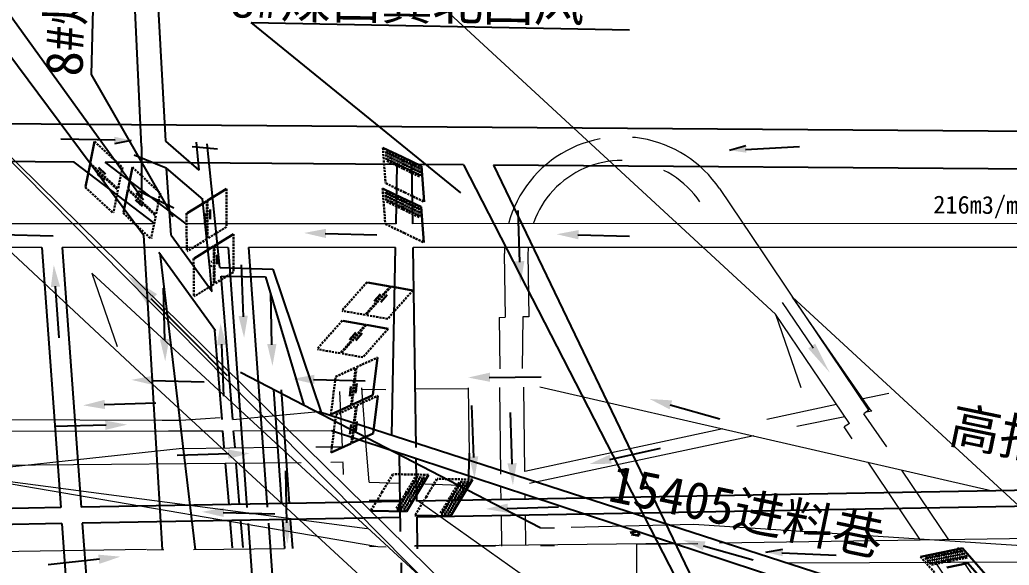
# Model space of a CAD drawing. Header units: millimetres. Extents: x 19725493 to 39459123, y 4133135 to 8271895.
# Drawn here: x 19728319 to 19728553.2, y 4135484.4 to 4135613.5 of the extents above; entities that cross this region are included whole.
import ezdxf

# ---------------------------------------------------------------- set-up
doc = ezdxf.new("R2010")
doc.units = ezdxf.units.MM
doc.linetypes.add('HIDDENX2', pattern=[0.75, 0.5, -0.25])
for name, color, linetype in [('2m等高线', 37, 'Continuous'), ('主要大巷', 7, 'Continuous'), ('图名注记', 7, 'Continuous'), ('图符号', 90, 'Continuous'), ('岩巷', 30, 'Continuous'), ('次要巷道注记', 7, 'Continuous'), ('煤巷', 7, 'Continuous')]:
    doc.layers.add(name, color=color, linetype=linetype)
doc.styles.add('宋体', font='')
doc.styles.get('宋体').set_extended_font_data('SimSun')
doc.linetypes.add('井田边界线', pattern='A,40,-2,[133,煤矿线型.shx,S=1,R=0,X=0,Y=0],-4', length=46)

msp = doc.modelspace()

# ---------------------------------------------------------------- hatches: boundary and pattern name
at = {"ltscale": 6}
for points in [[(19728341.43, 4135585.84), (19728341.41, 4135584.16), (19728345.38, 4135584.97)], [(19728491.01, 4135582.06), (19728490.89, 4135583.73), (19728487, 4135582.64)], [(19728349.16, 4135546.2), (19728351.51, 4135548.59), (19728344.7, 4135552.97)], [(19728499.56, 4135486.56), (19728499.61, 4135488.23), (19728495.63, 4135487.52)]]:
    msp.add_hatch(color=5, dxfattribs=at).paths.add_polyline_path(points)
at = {"lineweight": 20}
msp.add_hatch(color=1, dxfattribs=at).paths.add_polyline_path([(19728507.29, 4135536.87), (19728510.73, 4135530.03), (19728505.64, 4135535.75)])
at = {"layer": '2m等高线', "linetype": '井田边界线'}
for color, points in [(1, [(19728391.5, 4135561.86), (19728391.54, 4135564.06), (19728386.33, 4135563.07)]), (1, [(19728451.26, 4135561.56), (19728451.31, 4135563.75), (19728446.09, 4135562.77)]), (1, [(19728438.46, 4135556.42), (19728436.27, 4135556.33), (19728437.58, 4135551.18)]), (1, [(19728326.37, 4135550.23), (19728328.56, 4135550.39), (19728327.07, 4135555.49)]), (1, [(19728373, 4135543.49), (19728370.8, 4135543.4), (19728372.12, 4135538.26)]), (1, [(19728365.69, 4135536.46), (19728367.88, 4135536.56), (19728366.53, 4135541.7)]), (5, [(19728354.4, 4135537.96), (19728352.2, 4135537.9), (19728353.45, 4135532.73)]), (5, [(19728379.79, 4135536.83), (19728377.59, 4135536.77), (19728378.84, 4135531.61)]), (5, [(19728350.6, 4135527.09), (19728350.64, 4135529.29), (19728345.43, 4135528.3)]), (5, [(19728388.74, 4135527.32), (19728388.78, 4135529.51), (19728383.56, 4135528.52)]), (5, [(19728430.36, 4135527.83), (19728430.33, 4135530.02), (19728425.15, 4135528.85)]), (5, [(19728472.85, 4135521.32), (19728473.44, 4135523.44), (19728468.14, 4135523.77)]), (5, [(19728339.22, 4135521.39), (19728339.13, 4135523.58), (19728333.99, 4135522.27)]), (1, [(19728339.23, 4135518.65), (19728339.29, 4135516.46), (19728344.46, 4135517.71)]), (5, [(19728368.28, 4135511.82), (19728368.36, 4135509.63), (19728373.51, 4135510.91)]), (1, [(19728427.55, 4135510.22), (19728425.36, 4135510.13), (19728426.67, 4135504.98)]), (1, [(19728459.16, 4135508.46), (19728458.66, 4135510.6), (19728453.85, 4135508.36)]), (1, [(19728436.65, 4135508.6), (19728434.45, 4135508.51), (19728435.76, 4135503.37)]), (1, [(19728367.31, 4135495.85), (19728367.36, 4135498.04), (19728362.14, 4135497.06)]), (1, [(19728434.54, 4135496.83), (19728434.47, 4135499.02), (19728429.31, 4135497.75)]), (5, [(19728383.31, 4135494.73), (19728381.11, 4135494.67), (19728382.36, 4135489.51)]), (1, [(19728480.73, 4135487.94), (19728481.32, 4135490.05), (19728476.02, 4135490.38)]), (5, [(19728337.59, 4135486.94), (19728337.85, 4135484.76), (19728342.88, 4135486.46)])]:
    msp.add_hatch(color=color, dxfattribs=at).paths.add_polyline_path(points)

# ---------------------------------------------------------------- linework, layer by layer
at = {"lineweight": 20}
for p, q in [((19728346.36, 4135531.08, 300.43), (19727180.3, 4136617.17, -825.74)), ((19728497.91, 4135543.87, 476.13), (19728002.66, 4136000.79)), ((19728530.53, 4135363.9, 476.13), (19728284.58, 4135612.76, 232)), ((19728534.24, 4135367.43, 476.21), (19728284.58, 4135612.76, 231.99)), ((19728831.29, 4135096.66, -476.13), (19728336.05, 4135553.58, -952.25)), ((19728336.05, 4135553.58, -952.25), (19728342.06, 4135536.21, -952.25)), ((19728501.94, 4135547.9, -30.4), (19728501.94, 4135547.9, 476.13)), ((19728520.32, 4135521.31, -7.97), (19728501.94, 4135547.9, -30.4)), ((19728997.19, 4135090.98, 952.25), (19728501.94, 4135547.9, 476.13)), ((19728432.47, 4135543.1), (19728432.62, 4135530.89)), ((19728438.07, 4135543.18), (19728437.95, 4135531.03)), ((19728497.91, 4135543.87), (19728497.91, 4135543.87, 476.13)), ((19728497.91, 4135543.87, 476.13), (19728503.92, 4135526.5, 476.13)), ((19728565.91, 4135328.52, 497.18), (19728346.36, 4135531.08, 300.43)), ((19728401, 4135512.71), (19728399.98, 4135526.39)), ((19728400, 4135526.13), (19728405.64, 4135526.06)), ((19728425.24, 4135526.13), (19728412.62, 4135526.17)), ((19728425.48, 4135510.95), (19728425.2, 4135526.41)), ((19728395.4, 4135512.42), (19728394.78, 4135525.54)), ((19728520.73, 4135520.92), (19728520.32, 4135521.31, -7.97)), ((19728198.3, 4135515.97), (19728354.2, 4135516.24)), ((19728354.2, 4135516.24), (19728357.16, 4135516.24)), ((19728357.16, 4135516.24), (19728367.12, 4135516.26)), ((19728369.64, 4135516.26), (19728392.79, 4135516.3)), ((19728395.38, 4135512.41), (19728389.12, 4135512.39)), ((19728401.7, 4135504.1), (19728401, 4135512.71)), ((19728395.6, 4135508.79), (19728392.68, 4135508.77)), ((19728395.66, 4135505.88), (19728395.6, 4135508.68)), ((19728401.7, 4135504.1), (19728408.97, 4135503.86)), ((19728412.94, 4135503.74), (19728425.2, 4135503.34)), ((19728401.75, 4135499.8), (19728409.03, 4135499.85)), ((19728412.99, 4135499.87), (19728465.07, 4135463.03, 36.96)), ((19728405.71, 4135488.74), (19728401.81, 4135488.85)), ((19728425.54, 4135489.05), (19728412.47, 4135488.92)), ((19728474.13, 4135489.55), (19728425.54, 4135489.05))]:
    msp.add_line(p, q, dxfattribs=at)
for p, q in [((19728336.01, 4135600.58), (19728338.57, 4135699.64)), ((19728347.81, 4135583.55), (19728343.47, 4135679.43)), ((19728353.58, 4135584.82), (19728348.44, 4135680.26)), ((19728348.01, 4135571.22), (19728316.39, 4135615.06)), ((19728348.28, 4135562.53), (19728309.82, 4135614.18)), ((19728423.42, 4135572.53), (19728373.76, 4135612.86)), ((19728373.76, 4135612.86), (19728463.31, 4135611.17)), ((19728355.35, 4135566.86), (19728336.01, 4135600.58)), ((19728634.38, 4135586.5), (19728188.45, 4135589.87)), ((19728361.52, 4135577.91), (19728353.58, 4135584.82)), ((19728361.52, 4135577.91), (19728360.82, 4135584.59)), ((19728347.81, 4135583.55), (19728347.86, 4135571.7)), ((19728359.82, 4135583.5), (19728365.85, 4135582.94)), ((19728366.41, 4135554.9), (19728363.38, 4135584.2)), ((19728331.86, 4135579.86), (19728188.88, 4135580.93)), ((19728351.08, 4135565.25), (19728331.86, 4135579.86)), ((19728358.44, 4135565.25), (19728339.23, 4135579.86)), ((19728353.7, 4135578.38), (19728346.13, 4135581.49)), ((19728378.69, 4135579.51), (19728339.3, 4135579.8)), ((19728353.69, 4135578.44), (19728354.74, 4135562.53)), ((19728362.42, 4135571.01), (19728353.79, 4135578.38)), ((19728408.37, 4135579.29), (19728378.69, 4135579.51)), ((19728408.09, 4135565.26), (19728408.37, 4135579.29, 0.49)), ((19728412.06, 4135565.26), (19728411.86, 4135579.26)), ((19728424.02, 4135579.17), (19728411.86, 4135579.26)), ((19728424.02, 4135579.17), (19728531.86, 4135369.62, 149.93)), ((19728633.91, 4135577.6), (19728431.18, 4135579.12)), ((19728431.18, 4135579.12), (19728531.86, 4135369.62, 145.74)), ((19728355.52, 4135568.9), (19728347.14, 4135572.97)), ((19728364.03, 4135554.98), (19728362.3, 4135571.12)), ((19728348.28, 4135562.53), (19728352.74, 4135488.06)), ((19728364.53, 4135549.17), (19728354.85, 4135562.5)), ((19728324.27, 4135559.61), (19728328.73, 4135498.07)), ((19728329.09, 4135559.61), (19728333.55, 4135498.16)), ((19728368.31, 4135559.61), (19728372.77, 4135498.07)), ((19728373.14, 4135559.61), (19728377.59, 4135498.16)), ((19728407.11, 4135515.25, -1.74), (19728407.98, 4135559.62, -0.2)), ((19728412.82, 4135512.26), (19728412.14, 4135559.62)), ((19728365.34, 4135539.91), (19728351.92, 4135558.46)), ((19728352.2, 4135558.3), (19728360.51, 4135488.11)), ((19728364.48, 4135549.27), (19728364.03, 4135554.98)), ((19728366.41, 4135554.9), (19728378.89, 4135554.51)), ((19728378.89, 4135554.51), (19728390.52, 4135520.08, 10.03)), ((19728366.66, 4135552.81), (19728377.16, 4135552.71)), ((19728369.43, 4135518.9), (19728366.66, 4135552.81)), ((19728377.16, 4135552.71), (19728386.27, 4135522.28, 7.81)), ((19728366.9, 4135518.91), (19728365.22, 4135540.05)), ((19728442.19, 4135493.27, 36.96), (19728371.28, 4135530.06)), ((19728379.05, 4135526.03), (19728380.95, 4135499)), ((19728380.9, 4135525.92), (19728382.8, 4135499.04)), ((19728389.84, 4135520.83, -1.96), (19728545.67, 4135470.47)), ((19728367.44, 4135512.26), (19728367.12, 4135516.26)), ((19728369.97, 4135512.27), (19728369.64, 4135516.26)), ((19728392.79, 4135516.3), (19728549.52, 4135464.76)), ((19728409.14, 4135492.38), (19728408.87, 4135511.01)), ((19728413, 4135499.58), (19728412.85, 4135509.7)), ((19728425.22, 4135503.28), (19728425.48, 4135510.95)), ((19728368.55, 4135498.78), (19728367.75, 4135508.59)), ((19728371.07, 4135498.83), (19728370.27, 4135508.61)), ((19728581.41, 4135502.59), (19728413, 4135499.58)), ((19728328.73, 4135498.07), (19727786.32, 4135488.36)), ((19728409.04, 4135499.51), (19728333.55, 4135498.16)), ((19728411.98, 4135499.56), (19728411.35, 4135499.55)), ((19728581.67, 4135498.8), (19728413.05, 4135495.78)), ((19728409.09, 4135495.71), (19728333.82, 4135494.36)), ((19728413.16, 4135488.33), (19728413.05, 4135495.78)), ((19728329, 4135494.27), (19728193.09, 4135491.84)), ((19728329, 4135494.27), (19728347.29, 4135241.61)), ((19728333.82, 4135494.36), (19728337.6, 4135442.16)), ((19728369.39, 4135488.57), (19728368.86, 4135494.99)), ((19728371.91, 4135488.6), (19728371.38, 4135495.03)), ((19728373.05, 4135494.27), (19728391.91, 4135238.44)), ((19728377.87, 4135494.36), (19728381.65, 4135442.16)), ((19728381.22, 4135495.21), (19728381.7, 4135488.37)), ((19728383.06, 4135495.24), (19728383.55, 4135488.39)), ((19728442.19, 4135493.27, 36.96), (19728442.19, 4135493.27, 36.96)), ((19728431.66, 4135489.05, 36.96), (19728412.57, 4135488.92, 36.96)), ((19728409.36, 4135476.96), (19728409.35, 4135485.02))]:
    msp.add_line(p, q)
at = {"color": 3, "lineweight": 30}
for p, q in [((19728335.7, 4135579.57), (19728336.72, 4135584.7)), ((19728334.59, 4135574), (19728335.65, 4135579.35)), ((19728337.65, 4135578.55), (19728339.31, 4135577.01)), ((19728338.11, 4135578.12), (19728338.03, 4135577.94)), ((19728344.65, 4135573.49), (19728345.68, 4135578.62)), ((19728337.43, 4135577.02), (19728339.09, 4135575.47)), ((19728337.94, 4135576.54), (19728337.86, 4135576.36)), ((19728338.72, 4135575.82), (19728338.64, 4135575.64)), ((19728338.89, 4135577.4), (19728338.81, 4135577.22)), ((19728343.54, 4135567.92), (19728344.61, 4135573.27)), ((19728363.47, 4135570.74), (19728367.92, 4135573.49)), ((19728346.38, 4135570.94), (19728348.05, 4135569.39)), ((19728346.6, 4135572.47), (19728348.27, 4135570.92)), ((19728347.07, 4135572.04), (19728346.99, 4135571.86)), ((19728347.85, 4135571.32), (19728347.76, 4135571.14)), ((19728358.64, 4135567.76), (19728363.28, 4135570.63)), ((19728346.9, 4135570.46), (19728346.82, 4135570.28)), ((19728347.67, 4135569.74), (19728347.59, 4135569.56)), ((19728364.05, 4135568.62), (19728364.06, 4135566.35)), ((19728362.78, 4135567.03), (19728362.6, 4135566.97)), ((19728362.78, 4135567.74), (19728362.79, 4135565.46)), ((19728364.05, 4135567.99), (19728363.87, 4135567.93)), ((19728365.13, 4135560.05), (19728369.58, 4135562.8)), ((19728360.3, 4135557.06), (19728364.94, 4135559.93)), ((19728365.72, 4135557.29), (19728365.53, 4135557.23)), ((19728365.71, 4135557.93), (19728365.72, 4135555.65)), ((19728364.45, 4135556.34), (19728364.26, 4135556.27)), ((19728364.45, 4135555.28), (19728364.26, 4135555.22)), ((19728401.33, 4135551.37), (19728406.71, 4135550.43)), ((19728406.93, 4135550.39), (19728412.08, 4135549.49)), ((19728404.42, 4135548.6), (19728402.91, 4135546.9)), ((19728403.25, 4135547.28), (19728403.07, 4135547.36)), ((19728403.95, 4135548.07), (19728403.77, 4135548.15)), ((19728405.95, 4135548.42), (19728404.45, 4135546.72)), ((19728404.83, 4135547.15), (19728404.65, 4135547.22)), ((19728405.53, 4135547.94), (19728405.35, 4135548.02)), ((19728395.47, 4135542.27), (19728400.84, 4135541.33)), ((19728401.06, 4135541.29), (19728406.22, 4135540.39)), ((19728398.55, 4135539.5), (19728397.04, 4135537.8)), ((19728397.38, 4135538.18), (19728397.2, 4135538.26)), ((19728398.08, 4135538.98), (19728397.9, 4135539.05)), ((19728400.09, 4135539.32), (19728398.58, 4135537.62)), ((19728398.96, 4135538.05), (19728398.78, 4135538.13)), ((19728399.67, 4135538.85), (19728399.49, 4135538.92)), ((19728402.6, 4135524.65), (19728403.71, 4135533.58)), ((19728397.11, 4135524.47), (19728397.4, 4135526.72)), ((19728397.32, 4135526.15), (19728397.52, 4135526.19)), ((19728398.49, 4135525.19), (19728398.77, 4135527.44)), ((19728398.7, 4135526.93), (19728398.9, 4135526.97)), ((19728397.19, 4135525.1), (19728397.38, 4135525.13)), ((19728402.6, 4135524.65), (19728397.63, 4135522.38)), ((19728398.57, 4135525.88), (19728398.77, 4135525.92)), ((19728402.66, 4135515.62), (19728403.78, 4135524.55)), ((19728397.43, 4135522.29), (19728392.67, 4135520.12)), ((19728397.18, 4135515.44), (19728397.46, 4135517.7)), ((19728397.39, 4135517.12), (19728397.58, 4135517.16)), ((19728398.55, 4135516.16), (19728398.83, 4135518.42)), ((19728398.64, 4135516.86), (19728398.83, 4135516.9)), ((19728398.77, 4135517.91), (19728398.96, 4135517.95)), ((19728397.26, 4135516.07), (19728397.45, 4135516.11)), ((19728402.66, 4135515.62), (19728397.7, 4135513.36)), ((19728397.49, 4135513.26), (19728392.73, 4135511.09)), ((19728541.27, 4135488.46), (19728541.07, 4135488.43)), ((19728542.55, 4135484.91), (19728542.35, 4135484.87))]:
    msp.add_line(p, q, dxfattribs=at)
at = {"color": 3, "linetype": 'HIDDENX2', "lineweight": 30}
for p, q in [((19728336.72, 4135584.7), (19728343.32, 4135578.58)), ((19728335.65, 4135579.35), (19728342.25, 4135573.23)), ((19728335.7, 4135579.57), (19728342.29, 4135573.45)), ((19728343.32, 4135578.58), (19728342.29, 4135573.45)), ((19728345.68, 4135578.62), (19728352.27, 4135572.5)), ((19728334.53, 4135573.89), (19728341.12, 4135567.76)), ((19728342.25, 4135573.23), (19728341.18, 4135567.88)), ((19728344.61, 4135573.27), (19728351.2, 4135567.15)), ((19728344.65, 4135573.49), (19728351.25, 4135567.37)), ((19728367.92, 4135573.49), (19728367.94, 4135564.49)), ((19728352.27, 4135572.5), (19728351.25, 4135567.37)), ((19728363.28, 4135570.63), (19728363.3, 4135561.63)), ((19728363.47, 4135570.74), (19728363.49, 4135561.74)), ((19728343.49, 4135567.81), (19728350.08, 4135561.68)), ((19728351.2, 4135567.15), (19728350.13, 4135561.79)), ((19728358.52, 4135567.72), (19728358.53, 4135558.72)), ((19728367.94, 4135564.49), (19728363.49, 4135561.74)), ((19728363.3, 4135561.63), (19728358.65, 4135558.76)), ((19728369.58, 4135562.8), (19728369.6, 4135553.8)), ((19728364.94, 4135559.93), (19728364.96, 4135550.93)), ((19728365.13, 4135560.05), (19728365.15, 4135551.05)), ((19728360.18, 4135557.02), (19728360.2, 4135548.02)), ((19728369.6, 4135553.8), (19728365.15, 4135551.05)), ((19728364.96, 4135550.93), (19728360.32, 4135548.06)), ((19728401.22, 4135551.42), (19728395.25, 4135544.68)), ((19728406.71, 4135550.43), (19728400.74, 4135543.69)), ((19728406.93, 4135550.39), (19728400.96, 4135543.65)), ((19728412.08, 4135549.49), (19728406.11, 4135542.75)), ((19728400.74, 4135543.69), (19728395.36, 4135544.63)), ((19728406.11, 4135542.75), (19728400.96, 4135543.65)), ((19728395.35, 4135542.32), (19728389.38, 4135535.59)), ((19728400.84, 4135541.33), (19728394.87, 4135534.59)), ((19728401.06, 4135541.29), (19728395.09, 4135534.56)), ((19728406.22, 4135540.39), (19728400.25, 4135533.65)), ((19728394.87, 4135534.59), (19728389.5, 4135535.54)), ((19728400.25, 4135533.65), (19728395.09, 4135534.56)), ((19728398.74, 4135531.31), (19728403.71, 4135533.58)), ((19728393.78, 4135529.05), (19728398.54, 4135531.22)), ((19728397.43, 4135522.29), (19728398.54, 4135531.22)), ((19728397.63, 4135522.38), (19728398.74, 4135531.31)), ((19728392.67, 4135520.12), (19728393.78, 4135529.05)), ((19728398.81, 4135522.29), (19728403.78, 4135524.55)), ((19728393.85, 4135520.02), (19728398.61, 4135522.19)), ((19728397.49, 4135513.26), (19728398.61, 4135522.19)), ((19728397.7, 4135513.36), (19728398.81, 4135522.29)), ((19728392.73, 4135511.09), (19728393.85, 4135520.02))]:
    msp.add_line(p, q, dxfattribs=at)
at = {"color": 5, "ltscale": 6}
for p, q in [((19728345.38, 4135584.97), (19728341.41, 4135584.16)), ((19728487, 4135582.64), (19728490.89, 4135583.73)), ((19728495.63, 4135487.52), (19728499.61, 4135488.23))]:
    msp.add_line(p, q, dxfattribs=at)
at = {"lineweight": 30}
for p, q in [((19728409.52, 4135581.05), (19728404.96, 4135583.24)), ((19728414.08, 4135578.86), (19728409.52, 4135581.05)), ((19728414.08, 4135578.86), (19728414.73, 4135570.46)), ((19728409.45, 4135571.41), (19728404.89, 4135573.6)), ((19728414, 4135569.23), (19728409.45, 4135571.41)), ((19728414, 4135569.23), (19728414.65, 4135560.83)), ((19728413.16, 4135501.51), (19728415.77, 4135505.84)), ((19728423.6, 4135500.4), (19728426.21, 4135504.72)), ((19728410.55, 4135497.18), (19728413.16, 4135501.51)), ((19728420.99, 4135496.07), (19728423.6, 4135500.4)), ((19728410.55, 4135497.18), (19728402.12, 4135497.33)), ((19728420.99, 4135496.07), (19728412.56, 4135496.21)), ((19728537.18, 4135487.44), (19728532.22, 4135486.44)), ((19728542.13, 4135488.44), (19728537.18, 4135487.44)), ((19728542.13, 4135488.44), (19728547.72, 4135482.13)), ((19728543.41, 4135484.89), (19728538.46, 4135483.88)), ((19728543.41, 4135484.89), (19728549, 4135478.58))]:
    msp.add_line(p, q, dxfattribs=at)
at = {"linetype": 'HIDDENX2', "lineweight": 30}
for p, q in [((19728404.96, 4135583.24), (19728405.61, 4135574.84)), ((19728409.56, 4135580.51), (19728405.67, 4135582.38)), ((19728405.67, 4135582.38), (19728405.84, 4135580.18)), ((19728409.73, 4135578.31), (19728405.84, 4135580.18)), ((19728406.13, 4135582.15), (19728406.3, 4135579.95)), ((19728406.68, 4135581.89), (19728406.85, 4135579.69)), ((19728407.08, 4135581.7), (19728407.25, 4135579.5)), ((19728407.62, 4135581.44), (19728407.79, 4135579.24)), ((19728408.14, 4135581.19), (19728408.31, 4135578.99)), ((19728408.6, 4135580.97), (19728408.77, 4135578.77)), ((19728409.11, 4135580.72), (19728409.28, 4135578.52)), ((19728409.56, 4135580.51), (19728409.73, 4135578.31)), ((19728413.58, 4135578.57), (19728409.69, 4135580.44)), ((19728409.69, 4135580.44), (19728409.86, 4135578.24)), ((19728410.16, 4135580.22), (19728410.33, 4135578.02)), ((19728410.65, 4135579.98), (19728410.83, 4135577.78)), ((19728413.62, 4135576.44), (19728409.73, 4135578.31)), ((19728411.16, 4135579.74), (19728411.33, 4135577.54)), ((19728411.64, 4135579.51), (19728411.81, 4135577.31)), ((19728412.13, 4135579.27), (19728412.3, 4135577.07)), ((19728412.59, 4135579.05), (19728412.76, 4135576.85)), ((19728413.11, 4135578.8), (19728413.28, 4135576.6)), ((19728413.58, 4135578.57), (19728413.75, 4135576.37)), ((19728404.89, 4135573.6), (19728405.54, 4135565.21)), ((19728410.17, 4135572.65), (19728405.61, 4135574.84)), ((19728409.49, 4135570.87), (19728405.6, 4135572.74)), ((19728405.6, 4135572.74), (19728405.77, 4135570.54)), ((19728409.66, 4135568.67), (19728405.77, 4135570.54)), ((19728406.06, 4135572.52), (19728406.23, 4135570.32)), ((19728406.6, 4135572.26), (19728406.77, 4135570.06)), ((19728407, 4135572.06), (19728407.17, 4135569.86)), ((19728407.54, 4135571.8), (19728407.71, 4135569.6)), ((19728408.07, 4135571.55), (19728408.24, 4135569.35)), ((19728408.53, 4135571.33), (19728408.7, 4135569.13)), ((19728409.04, 4135571.08), (19728409.21, 4135568.88)), ((19728409.49, 4135570.87), (19728409.66, 4135568.67)), ((19728413.51, 4135568.94), (19728409.62, 4135570.81)), ((19728409.62, 4135570.81), (19728409.79, 4135568.61)), ((19728410.09, 4135570.58), (19728410.26, 4135568.38)), ((19728414.6, 4135570.52), (19728410.17, 4135572.65)), ((19728413.55, 4135566.8), (19728409.66, 4135568.67)), ((19728410.58, 4135570.34), (19728410.75, 4135568.14)), ((19728411.09, 4135570.1), (19728411.26, 4135567.9)), ((19728411.56, 4135569.87), (19728411.73, 4135567.67)), ((19728412.06, 4135569.63), (19728412.23, 4135567.43)), ((19728412.52, 4135569.41), (19728412.69, 4135567.21)), ((19728413.03, 4135569.17), (19728413.2, 4135566.97)), ((19728413.51, 4135568.94), (19728413.68, 4135566.74)), ((19728410.1, 4135563.02), (19728405.54, 4135565.21)), ((19728414.53, 4135560.89), (19728410.1, 4135563.02)), ((19728404.73, 4135501.65), (19728407.34, 4135505.98)), ((19728415.77, 4135505.84), (19728407.34, 4135505.98)), ((19728410.4, 4135501.56), (19728412.63, 4135505.26)), ((19728412.61, 4135501.52), (19728414.84, 4135505.22)), ((19728414.84, 4135505.22), (19728412.63, 4135505.26)), ((19728413.42, 4135502.87), (19728411.22, 4135502.91)), ((19728413.72, 4135503.37), (19728411.52, 4135503.41)), ((19728414.03, 4135503.88), (19728411.83, 4135503.92)), ((19728414.26, 4135504.26), (19728412.06, 4135504.3)), ((19728414.57, 4135504.78), (19728412.37, 4135504.82)), ((19728415.18, 4135500.54), (19728417.79, 4135504.87)), ((19728426.21, 4135504.72), (19728417.79, 4135504.87)), ((19728420.84, 4135500.44), (19728423.07, 4135504.14)), ((19728424.48, 4135502.77), (19728422.27, 4135502.81)), ((19728424.7, 4135503.15), (19728422.5, 4135503.19)), ((19728425.02, 4135503.67), (19728422.81, 4135503.7)), ((19728423.05, 4135500.41), (19728425.28, 4135504.11)), ((19728425.28, 4135504.11), (19728423.07, 4135504.14)), ((19728402.2, 4135497.45), (19728404.73, 4135501.65)), ((19728408.17, 4135497.86), (19728410.4, 4135501.56)), ((19728411.98, 4135500.48), (19728409.78, 4135500.52)), ((19728412.26, 4135500.95), (19728410.06, 4135500.99)), ((19728412.54, 4135501.4), (19728410.33, 4135501.43)), ((19728412.61, 4135501.52), (19728410.4, 4135501.56)), ((19728412.87, 4135501.94), (19728410.66, 4135501.98)), ((19728413.16, 4135502.43), (19728410.95, 4135502.47)), ((19728412.64, 4135496.34), (19728415.18, 4135500.54)), ((19728418.62, 4135496.75), (19728420.84, 4135500.44)), ((19728422.98, 4135500.28), (19728420.77, 4135500.32)), ((19728423.05, 4135500.41), (19728420.84, 4135500.44)), ((19728423.31, 4135500.83), (19728421.1, 4135500.87)), ((19728423.6, 4135501.32), (19728421.39, 4135501.36)), ((19728423.86, 4135501.76), (19728421.66, 4135501.79)), ((19728424.17, 4135502.26), (19728421.96, 4135502.29)), ((19728410.58, 4135498.15), (19728408.37, 4135498.19)), ((19728410.87, 4135498.64), (19728408.67, 4135498.68)), ((19728411.14, 4135499.07), (19728408.93, 4135499.11)), ((19728411.42, 4135499.55), (19728409.21, 4135499.59)), ((19728411.69, 4135500), (19728409.49, 4135500.04)), ((19728421.58, 4135497.96), (19728419.37, 4135498)), ((19728421.86, 4135498.44), (19728419.66, 4135498.47)), ((19728422.13, 4135498.89), (19728419.93, 4135498.92)), ((19728422.42, 4135499.37), (19728420.22, 4135499.41)), ((19728422.71, 4135499.84), (19728420.5, 4135499.87)), ((19728410.31, 4135497.7), (19728408.1, 4135497.74)), ((19728420.75, 4135496.59), (19728418.54, 4135496.63)), ((19728421.02, 4135497.04), (19728418.81, 4135497.08)), ((19728421.32, 4135497.53), (19728419.11, 4135497.57)), ((19728532.22, 4135486.44), (19728537.81, 4135480.13)), ((19728537.54, 4135487.03), (19728533.31, 4135486.17)), ((19728533.31, 4135486.17), (19728534.77, 4135484.52)), ((19728533.81, 4135486.28), (19728535.27, 4135484.62)), ((19728534.4, 4135486.4), (19728535.86, 4135484.74)), ((19728534.84, 4135486.48), (19728536.3, 4135484.83)), ((19728535.42, 4135486.6), (19728536.89, 4135484.95)), ((19728536, 4135486.72), (19728537.46, 4135485.07)), ((19728536.5, 4135486.82), (19728537.96, 4135485.17)), ((19728537.05, 4135486.93), (19728538.52, 4135485.28)), ((19728537.54, 4135487.03), (19728539, 4135485.38)), ((19728541.91, 4135487.91), (19728537.68, 4135487.06)), ((19728537.68, 4135487.06), (19728539.14, 4135485.41)), ((19728538.19, 4135487.16), (19728539.66, 4135485.51)), ((19728538.73, 4135487.27), (19728540.19, 4135485.62)), ((19728543.24, 4135486.23), (19728539, 4135485.38)), ((19728539.28, 4135487.38), (19728540.74, 4135485.73)), ((19728539.8, 4135487.48), (19728541.26, 4135485.83)), ((19728540.34, 4135487.59), (19728541.8, 4135485.94)), ((19728540.83, 4135487.69), (19728542.3, 4135486.04)), ((19728541.4, 4135487.81), (19728542.86, 4135486.16)), ((19728541.91, 4135487.91), (19728543.37, 4135486.26)), ((19728539, 4135485.38), (19728534.77, 4135484.52))]:
    msp.add_line(p, q, dxfattribs=at)
at = {"color": 0, "lineweight": 30}
msp.add_line((19728364.31, 4135550.76), (19728364.29, 4135550.95), dxfattribs=at)
at = {"color": 1, "lineweight": 20}
msp.add_line((19728499.5, 4135546.58), (19728506.8, 4135535.82), dxfattribs=at)
at = {"layer": '2m等高线', "color": 5, "linetype": '井田边界线'}
for p, q in [((19728341.58, 4135585.02), (19728328.78, 4135585.27)), ((19728490.79, 4135582.86), (19728503.58, 4135583.56)), ((19728353.34, 4135537.72), (19728353.05, 4135549.98)), ((19728350.08, 4135547.58), (19728368.08, 4135529.37)), ((19728378.72, 4135536.6), (19728378.44, 4135548.85)), ((19728388.55, 4135528.39), (19728400.81, 4135528.06)), ((19728430.14, 4135528.89), (19728442.4, 4135529)), ((19728350.41, 4135528.17), (19728362.67, 4135527.84)), ((19728338.97, 4135522.45), (19728351.22, 4135522.9)), ((19728472.93, 4135522.4), (19728484.73, 4135519.06)), ((19728368.52, 4135510.76), (19728356.27, 4135510.39)), ((19728382.25, 4135494.5), (19728381.96, 4135506.76)), ((19728499.43, 4135487.38), (19728512.22, 4135486.82)), ((19728337.92, 4135485.9), (19728325.74, 4135484.52))]:
    msp.add_line(p, q, dxfattribs=at)
at = {"layer": '2m等高线', "color": 1, "linetype": '井田边界线'}
for p, q in [((19728437.41, 4135556.17), (19728436.97, 4135568.42)), ((19728314.69, 4135562.7), (19728326.95, 4135562.37)), ((19728391.31, 4135562.94), (19728403.57, 4135562.61)), ((19728451.08, 4135562.63), (19728463.34, 4135562.3)), ((19728371.94, 4135543.24), (19728371.5, 4135555.5)), ((19728327.42, 4135550.51), (19728328.26, 4135538.28)), ((19728366.74, 4135536.72), (19728367.28, 4135524.46)), ((19728426.49, 4135509.96), (19728426.05, 4135522.22)), ((19728435.59, 4135508.35), (19728435.15, 4135520.61)), ((19728339.47, 4135517.59), (19728327.21, 4135517.3)), ((19728458.71, 4135509.46), (19728470.68, 4135512.15)), ((19728434.3, 4135497.89), (19728446.56, 4135498.23)), ((19728367.13, 4135496.92), (19728379.38, 4135496.59)), ((19728480.82, 4135489.02), (19728492.62, 4135485.68))]:
    msp.add_line(p, q, dxfattribs=at)
at = {"layer": '图名注记', "color": 0, "lineweight": 20}
for p, q in [((19728198.17, 4135519.2), (19728352.71, 4135518.8, 0.13)), ((19728357.16, 4135518.78, 0.13), (19728366.44, 4135519.37, -0.46)), ((19728369.43, 4135518.9), (19728389.84, 4135520.83, -1.96)), ((19728352.71, 4135518.8, 0.13), (19728357.16, 4135518.78, 0.13))]:
    msp.add_line(p, q, dxfattribs=at)
at = {"layer": '图符号', "color": 0, "lineweight": 35}
for p, q in [((19728463.5, 4135492.17, 36.96), (19728465.34, 4135492.48, 36.96)), ((19728463.8, 4135491.78, 36.96), (19728465.63, 4135491.46, 36.96)), ((19728465.34, 4135492.48, 36.96), (19728465.63, 4135491.46, 36.96))]:
    msp.add_line(p, q, dxfattribs=at)
at = {"layer": '岩巷', "color": 0, "lineweight": 20}
for p, q in [((19728351.08, 4135565.25), (19728136.05, 4135565.27)), ((19728408.09, 4135565.26), (19728358.44, 4135565.25)), ((19728634.93, 4135565.29), (19728412.06, 4135565.26)), ((19728324.27, 4135559.61), (19727781.62, 4135559.61)), ((19728368.31, 4135559.61), (19728329.09, 4135559.61)), ((19728407.98, 4135559.62), (19728373.14, 4135559.61)), ((19728577.42, 4135559.62), (19728412.14, 4135559.62)), ((19728432.89, 4135505.95), (19728432.63, 4135526.47)), ((19728438.59, 4135506.62), (19728438.34, 4135526.58)), ((19728432.96, 4135499.94), (19728432.92, 4135503.1)), ((19728438.68, 4135500.04), (19728438.66, 4135501.21)), ((19728433.09, 4135488.96), (19728433.01, 4135496.14)), ((19728438.79, 4135489.13), (19728438.72, 4135496.24)), ((19728442.19, 4135493.27, 36.96), (19728445.6, 4135493.32, 36.96)), ((19728449.57, 4135493.42, 36.96), (19728478.54, 4135494.16, 36.96)), ((19728574.5, 4135490.96), (19728484.61, 4135489.67)), ((19728442.25, 4135489.07, 36.96), (19728445.57, 4135489.12, 36.96)), ((19728464.98, 4135489.39, 36.96), (19728479.52, 4135489.6, 36.96)), ((19728464.98, 4135489.4, 36.96), (19728465.07, 4135463.03, 36.96)), ((19728574.58, 4135485.26), (19728500.88, 4135484.94, -0.56))]:
    msp.add_line(p, q, dxfattribs=at)
at = {"layer": '煤巷', "color": 0, "lineweight": 20}
for p, q in [((19728453.63, 4135584.67), (19728452.29, 4135584.24)), ((19728454.99, 4135585.04), (19728453.63, 4135584.67)), ((19728456.37, 4135585.34), (19728454.99, 4135585.04)), ((19728464.79, 4135585.64), (19728464.09, 4135585.7)), ((19728466.19, 4135585.44), (19728464.79, 4135585.64)), ((19728467.57, 4135585.17), (19728466.19, 4135585.44)), ((19728468.94, 4135584.83), (19728467.57, 4135585.17)), ((19728470.29, 4135584.42), (19728468.94, 4135584.83)), ((19728448.42, 4135582.53), (19728447.2, 4135581.83)), ((19728449.68, 4135583.16), (19728448.42, 4135582.53)), ((19728450.97, 4135583.73), (19728449.68, 4135583.16)), ((19728452.29, 4135584.24), (19728450.97, 4135583.73)), ((19728471.61, 4135583.95), (19728470.29, 4135584.42)), ((19728472.92, 4135583.4), (19728471.61, 4135583.95)), ((19728474.19, 4135582.8), (19728472.92, 4135583.4)), ((19728475.43, 4135582.13), (19728474.19, 4135582.8)), ((19728444.86, 4135580.26), (19728443.75, 4135579.38)), ((19728446.01, 4135581.08), (19728444.86, 4135580.26)), ((19728447.2, 4135581.83), (19728446.01, 4135581.08)), ((19728458.16, 4135579.97), (19728457.04, 4135579.77)), ((19728459.3, 4135580.12), (19728458.16, 4135579.97)), ((19728460.44, 4135580.21), (19728459.3, 4135580.12)), ((19728461.58, 4135580.24), (19728460.44, 4135580.21)), ((19728476.63, 4135581.39), (19728475.43, 4135582.13)), ((19728477.8, 4135580.6), (19728476.63, 4135581.39)), ((19728478.92, 4135579.75), (19728477.8, 4135580.6)), ((19728442.69, 4135578.46), (19728441.68, 4135577.47)), ((19728443.75, 4135579.38), (19728442.69, 4135578.46)), ((19728451.65, 4135577.91), (19728450.64, 4135577.37)), ((19728452.69, 4135578.39), (19728451.65, 4135577.91)), ((19728453.74, 4135578.82), (19728452.69, 4135578.39)), ((19728454.83, 4135579.19), (19728453.74, 4135578.82)), ((19728455.92, 4135579.51), (19728454.83, 4135579.19)), ((19728457.04, 4135579.77), (19728455.92, 4135579.51)), ((19728472.51, 4135577.35), (19728471.5, 4135577.89)), ((19728480, 4135578.84), (19728478.92, 4135579.75)), ((19728481.03, 4135577.88), (19728480, 4135578.84)), ((19728482.01, 4135576.87), (19728481.03, 4135577.88)), ((19728439.81, 4135575.36), (19728438.96, 4135574.24)), ((19728440.72, 4135576.44), (19728439.81, 4135575.36)), ((19728441.68, 4135577.47), (19728440.72, 4135576.44)), ((19728447.79, 4135575.46), (19728446.91, 4135574.73)), ((19728448.71, 4135576.15), (19728447.79, 4135575.46)), ((19728449.66, 4135576.78), (19728448.71, 4135576.15)), ((19728450.64, 4135577.37), (19728449.66, 4135576.78)), ((19728473.49, 4135576.76), (19728472.51, 4135577.35)), ((19728474.44, 4135576.13), (19728473.49, 4135576.76)), ((19728475.36, 4135575.44), (19728474.44, 4135576.13)), ((19728476.23, 4135574.71), (19728475.36, 4135575.44)), ((19728482.94, 4135575.81), (19728482.01, 4135576.87)), ((19728483.82, 4135574.7), (19728482.94, 4135575.81)), ((19728438.15, 4135573.06), (19728437.41, 4135571.84)), ((19728438.96, 4135574.24), (19728438.15, 4135573.06)), ((19728445.27, 4135573.14), (19728444.51, 4135572.28)), ((19728446.07, 4135573.96), (19728445.27, 4135573.14)), ((19728446.91, 4135574.73), (19728446.07, 4135573.96)), ((19728477.07, 4135573.93), (19728476.23, 4135574.71)), ((19728477.87, 4135573.11), (19728477.07, 4135573.93)), ((19728478.63, 4135572.26), (19728477.87, 4135573.11)), ((19728484.64, 4135573.56), (19728483.82, 4135574.7)), ((19728484.64, 4135573.56), (19728494.9, 4135558.33)), ((19728436.73, 4135570.58), (19728436.12, 4135569.29)), ((19728437.41, 4135571.84), (19728436.73, 4135570.58)), ((19728443.17, 4135570.5), (19728442.57, 4135569.58)), ((19728443.8, 4135571.39), (19728443.17, 4135570.5)), ((19728444.51, 4135572.28), (19728443.8, 4135571.39)), ((19728479.34, 4135571.36), (19728478.63, 4135572.26)), ((19728480, 4135570.43), (19728479.34, 4135571.36)), ((19728436.12, 4135569.29), (19728435.57, 4135567.96)), ((19728442.03, 4135568.63), (19728441.53, 4135567.66)), ((19728442.57, 4135569.58), (19728442.03, 4135568.63)), ((19728435.09, 4135566.62), (19728434.69, 4135565.25)), ((19728435.57, 4135567.96), (19728435.09, 4135566.62)), ((19728441.08, 4135566.66), (19728440.67, 4135565.65)), ((19728441.53, 4135567.66), (19728441.08, 4135566.66)), ((19728440.67, 4135565.65), (19728440.54, 4135565.27)), ((19728433.77, 4135559.61), (19728433.72, 4135558.18)), ((19728439.35, 4135559.24), (19728439.31, 4135558.15)), ((19728439.38, 4135559.62), (19728439.35, 4135559.24)), ((19728433.7, 4135558.19), (19728433.92, 4135543.12)), ((19728439.31, 4135558.15), (19728439.53, 4135543.2)), ((19728494.9, 4135558.33), (19728501.94, 4135547.9)), ((19728520.02, 4135521.1), (19728501.82, 4135548.09)), ((19728432.47, 4135543.1), (19728433.92, 4135543.12)), ((19728439.53, 4135543.2), (19728438.07, 4135543.18)), ((19728515.38, 4135517.96), (19728497.91, 4135543.87)), ((19728134.93, 4135528.13), (19728401.25, 4135493.1, 36.96)), ((19728442.15, 4135526.66), (19728549.3, 4135502.02)), ((19728197.97, 4135524.06), (19728403.29, 4135488.94, 36.96)), ((19728524.75, 4135525.09), (19728518.26, 4135523.71)), ((19728512.35, 4135522.45), (19728495.84, 4135518.92)), ((19728514.3, 4135519.56), (19728502.96, 4135517.28)), ((19728520.02, 4135521.1), (19728518.82, 4135520.28)), ((19728524.23, 4135512.48), (19728518.82, 4135520.28)), ((19728520.73, 4135520.92), (19728519.32, 4135520.62)), ((19728485.43, 4135516.7), (19728438.59, 4135506.62)), ((19728515.38, 4135517.96), (19728514.18, 4135517.15)), ((19728516.02, 4135514.34), (19728514.18, 4135517.15)), ((19728492.76, 4135515.02), (19728439.67, 4135503.81)), ((19728357.5, 4135512.09, 0.13), (19728212.04, 4135496.31, 14.29)), ((19728357.5, 4135512.09, 0.13), (19728380.01, 4135512.35)), ((19728220.13, 4135507.37), (19728385.64, 4135508.73)), ((19728521.53, 4135506.25), (19728519.81, 4135508.8)), ((19728532.25, 4135490.36), (19728521.53, 4135506.25)), ((19728538.94, 4135490.45), (19728527.81, 4135506.96)), ((19728478.54, 4135494.16, 36.96), (19728582.96, 4135487.37, 15.12)), ((19728348.99, 4135488.14), (19728299.71, 4135487.43)), ((19728349.14, 4135488.09), (19728353.09, 4135488.12)), ((19728360.18, 4135488.18), (19728381.7, 4135488.37)), ((19728539.93, 4135478.97), (19728536.06, 4135484.71)), ((19728546.62, 4135479.06), (19728542.75, 4135484.81))]:
    msp.add_line(p, q, dxfattribs=at)

# ---------------------------------------------------------------- texts
at = {"layer": '主要大巷', "color": 0, "lineweight": 20, "style": '宋体'}
for s, rotation, p in [('8#煤二采区配电室', 88.3769, (19728333.86, 4135600.04)), ('8#煤西翼北回风', 359.3072, (19728368.71, 4135614.08)), ('高抽系统巷', 348.3565, (19728538.54, 4135513.61)), ('15405进料巷', 348.3565, (19728457.95, 4135499.7))]:
    msp.add_text(s, height=8.787, rotation=rotation, dxfattribs=at).set_placement(p)
at = {"layer": '次要巷道注记', "color": 0, "lineweight": 20, "style": '宋体'}
msp.add_text('216m3/min', height=4.218, rotation=359.4596, dxfattribs=at).set_placement((19728535.23, 4135567.71))

doc.saveas('drawing.dxf')
